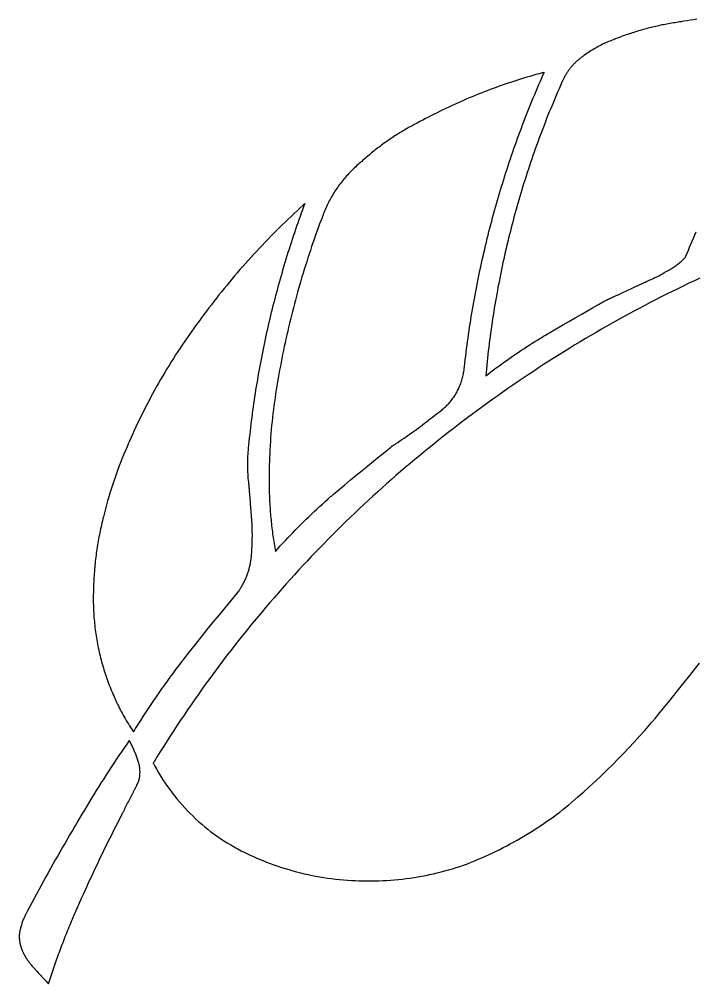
# Model space of a CAD drawing. Extents: x 0 to 908, y 0 to 337.
# Drawn here: x 190.5 to 248.8, y 0 to 83.1 of the extents above; entities that cross this region are included whole.
import ezdxf

# ---------------------------------------------------------------- set-up
doc = ezdxf.new("R2010")
doc.units = 0
doc.layers.add('LAYER_1', color=18, linetype='CONTINUOUS')

msp = doc.modelspace()

# ---------------------------------------------------------------- linework, layer by layer
at = {"layer": 'LAYER_1'}
for points in [[(248.911, 83.1), (248.635, 83.058), (248.359, 83.015), (248.082, 82.971), (247.806, 82.926), (247.668, 82.903), (247.634, 82.897), (247.625, 82.896), (247.623, 82.895), (247.622, 82.895), (247.619, 82.895), (247.611, 82.894), (247.576, 82.889), (247.438, 82.87), (247.299, 82.85), (247.161, 82.829), (247.023, 82.808), (246.885, 82.786), (246.747, 82.763), (246.61, 82.739), (246.472, 82.714), (246.335, 82.689), (246.198, 82.662), (246.061, 82.636), (245.924, 82.608), (245.787, 82.579), (245.651, 82.55), (245.514, 82.52), (245.378, 82.489), (245.242, 82.457), (245.106, 82.425), (244.971, 82.392), (244.836, 82.358), (244.7, 82.323), (244.565, 82.287), (244.431, 82.251), (244.296, 82.214), (244.162, 82.176), (244.028, 82.137), (243.894, 82.098), (243.76, 82.058), (243.627, 82.017), (243.493, 81.975), (243.36, 81.932), (243.228, 81.889), (243.095, 81.845), (242.963, 81.8), (242.831, 81.755), (242.699, 81.708), (242.568, 81.661), (242.436, 81.614), (242.305, 81.565), (242.175, 81.516), (242.044, 81.465), (241.914, 81.415), (241.881, 81.402), (241.873, 81.398), (241.871, 81.398), (241.87, 81.397), (241.868, 81.396), (241.859, 81.393), (241.827, 81.381), (241.696, 81.332), (241.565, 81.282), (241.436, 81.229), (241.307, 81.175), (241.179, 81.12), (241.052, 81.062), (240.925, 81.003), (240.8, 80.942), (240.675, 80.88), (240.551, 80.816), (240.428, 80.75), (240.305, 80.683), (240.184, 80.614), (240.064, 80.544), (239.944, 80.472), (239.825, 80.398), (239.708, 80.323), (239.591, 80.246), (239.475, 80.168), (239.361, 80.088), (239.247, 80.006), (239.188, 79.968), (239.13, 79.929), (239.072, 79.889), (239.014, 79.848), (238.958, 79.806), (238.902, 79.764), (238.847, 79.721), (238.792, 79.678), (238.738, 79.633), (238.684, 79.588), (238.632, 79.542), (238.579, 79.496), (238.528, 79.449), (238.477, 79.401), (238.427, 79.352), (238.378, 79.303), (238.329, 79.253), (238.281, 79.202), (238.234, 79.151), (238.187, 79.099), (238.141, 79.047), (238.096, 78.994), (238.051, 78.94), (238.008, 78.886), (237.965, 78.831), (237.922, 78.776), (237.881, 78.72), (237.84, 78.663), (237.8, 78.606), (237.761, 78.548), (237.723, 78.49), (237.685, 78.431), (237.648, 78.371), (237.612, 78.311), (237.577, 78.251), (237.543, 78.19), (237.509, 78.128), (237.476, 78.066), (237.444, 78.004), (237.413, 77.941), (237.383, 77.877), (237.353, 77.813), (237.339, 77.781), (237.336, 77.773), (237.335, 77.771), (237.334, 77.771), (237.334, 77.77), (237.334, 77.769), (237.332, 77.765), (237.324, 77.747), (237.292, 77.676), (237.167, 77.393), (237.042, 77.109), (236.919, 76.825), (236.797, 76.541), (236.676, 76.256), (236.556, 75.971), (236.437, 75.685), (236.32, 75.399), (236.203, 75.112), (236.088, 74.825), (235.973, 74.538), (235.86, 74.25), (235.748, 73.962), (235.637, 73.673), (235.528, 73.384), (235.419, 73.095), (235.312, 72.805), (235.205, 72.515), (235.1, 72.224), (234.996, 71.933), (234.893, 71.642), (234.791, 71.35), (234.691, 71.058), (234.591, 70.766), (234.493, 70.473), (234.396, 70.18), (234.3, 69.886), (234.205, 69.592), (234.111, 69.298), (234.018, 69.004), (233.927, 68.709), (233.836, 68.413), (233.747, 68.118), (233.659, 67.822), (233.572, 67.526), (233.487, 67.229), (233.402, 66.932), (233.319, 66.635), (233.236, 66.338), (233.155, 66.04), (233.075, 65.742), (232.997, 65.443), (232.919, 65.144), (232.842, 64.845), (232.767, 64.546), (232.693, 64.246), (232.62, 63.946), (232.548, 63.646), (232.477, 63.346), (232.408, 63.045), (232.34, 62.744), (232.272, 62.442), (232.206, 62.141), (232.142, 61.839), (232.078, 61.537), (232.015, 61.234), (231.954, 60.932), (231.894, 60.629), (231.835, 60.326), (231.777, 60.022), (231.721, 59.719), (231.665, 59.415), (231.611, 59.111), (231.558, 58.806), (231.506, 58.502), (231.455, 58.197), (231.405, 57.892), (231.357, 57.587), (231.31, 57.281), (231.264, 56.976), (231.219, 56.67), (231.175, 56.364), (231.133, 56.057), (231.092, 55.751), (231.051, 55.444), (231.012, 55.137), (230.975, 54.83), (230.938, 54.523), (230.903, 54.216), (230.869, 53.908), (230.836, 53.6), (230.804, 53.292), (230.773, 52.984), (230.744, 52.676), (230.716, 52.367), (230.944, 52.543), (231.173, 52.718), (231.402, 52.891), (231.633, 53.063), (231.865, 53.234), (232.098, 53.404), (232.331, 53.572), (232.566, 53.739), (232.801, 53.904), (233.038, 54.068), (233.275, 54.231), (233.513, 54.393), (233.752, 54.553), (233.992, 54.712), (234.233, 54.87), (234.475, 55.026), (234.717, 55.181), (234.961, 55.334), (235.205, 55.487), (235.45, 55.637), (235.696, 55.787), (235.758, 55.824), (235.82, 55.861), (235.945, 55.933), (236.442, 56.222), (236.94, 56.511), (237.439, 56.799), (237.938, 57.087), (238.437, 57.374), (238.936, 57.66), (239.436, 57.946), (239.936, 58.231), (240.437, 58.516), (240.937, 58.8), (241.063, 58.871), (241.094, 58.889), (241.102, 58.893), (241.104, 58.894), (241.104, 58.895), (241.104, 58.895), (241.104, 58.895), (241.105, 58.895), (241.105, 58.895), (241.107, 58.896), (241.109, 58.897), (241.112, 58.898), (241.116, 58.9), (241.12, 58.902), (241.125, 58.904), (241.131, 58.907), (241.137, 58.91), (241.144, 58.913), (241.152, 58.917), (241.16, 58.92), (241.169, 58.925), (241.178, 58.929), (241.188, 58.934), (241.199, 58.939), (241.21, 58.944), (241.222, 58.949), (241.248, 58.961), (241.275, 58.974), (241.305, 58.988), (241.337, 59.002), (241.37, 59.018), (241.406, 59.035), (241.444, 59.052), (241.483, 59.07), (241.524, 59.089), (241.567, 59.109), (241.612, 59.13), (241.658, 59.151), (241.705, 59.173), (241.754, 59.196), (241.804, 59.219), (241.855, 59.243), (241.908, 59.267), (241.961, 59.292), (242.016, 59.317), (242.072, 59.343), (242.128, 59.369), (242.186, 59.396), (242.244, 59.423), (242.303, 59.45), (242.423, 59.505), (242.544, 59.562), (242.668, 59.619), (242.792, 59.676), (243.04, 59.792), (243.164, 59.849), (243.286, 59.905), (243.407, 59.961), (243.466, 59.989), (243.525, 60.016), (243.583, 60.043), (243.64, 60.069), (243.696, 60.095), (243.752, 60.121), (243.806, 60.146), (243.859, 60.171), (243.911, 60.195), (243.962, 60.219), (244.012, 60.242), (244.06, 60.264), (244.107, 60.286), (244.153, 60.307), (244.197, 60.327), (244.239, 60.347), (244.279, 60.365), (244.318, 60.383), (244.355, 60.401), (244.39, 60.417), (244.423, 60.432), (244.455, 60.447), (244.484, 60.46), (244.51, 60.473), (244.535, 60.484), (244.547, 60.489), (244.557, 60.494), (244.568, 60.499), (244.577, 60.504), (244.586, 60.508), (244.595, 60.512), (244.603, 60.515), (244.61, 60.519), (244.616, 60.522), (244.622, 60.524), (244.628, 60.527), (244.632, 60.529), (244.636, 60.531), (244.639, 60.532), (244.642, 60.533), (244.644, 60.534), (244.645, 60.535), (244.645, 60.535), (244.813, 60.608), (244.98, 60.683), (245.145, 60.761), (245.31, 60.84), (245.474, 60.921), (245.637, 61.005), (245.799, 61.091), (245.959, 61.178), (246.119, 61.268), (246.277, 61.359), (246.356, 61.406), (246.376, 61.418), (246.396, 61.429), (246.437, 61.45), (246.517, 61.493), (246.597, 61.538), (246.677, 61.584), (246.755, 61.631), (246.833, 61.68), (246.91, 61.73), (246.986, 61.781), (247.061, 61.833), (247.135, 61.886), (247.209, 61.94), (247.282, 61.996), (247.353, 62.053), (247.424, 62.111), (247.494, 62.17), (247.563, 62.23), (247.631, 62.291), (247.698, 62.354), (247.764, 62.417), (247.829, 62.482), (247.893, 62.548), (247.925, 62.581), (247.933, 62.589), (247.935, 62.591), (247.935, 62.592), (247.936, 62.592), (247.936, 62.592), (247.936, 62.593), (247.938, 62.597), (247.945, 62.614), (247.972, 62.68), (248.081, 62.943), (248.191, 63.205), (248.301, 63.468), (248.412, 63.73), (248.524, 63.992), (248.636, 64.253), (248.749, 64.514), (248.863, 64.775)], [(249.191, 60.805), (248.709, 60.578), (248.228, 60.349), (247.749, 60.118), (247.271, 59.885), (246.794, 59.649), (246.318, 59.411), (245.843, 59.171), (245.369, 58.929), (244.897, 58.685), (244.426, 58.438), (243.956, 58.189), (243.488, 57.939), (243.02, 57.685), (242.554, 57.43), (242.089, 57.173), (241.625, 56.913), (241.163, 56.651), (240.702, 56.388), (240.242, 56.122), (239.783, 55.853), (239.326, 55.583), (238.87, 55.311), (238.415, 55.036), (237.962, 54.759), (237.51, 54.481), (237.059, 54.2), (236.61, 53.917), (236.162, 53.632), (235.715, 53.344), (235.27, 53.055), (234.826, 52.764), (234.383, 52.47), (233.942, 52.175), (233.502, 51.877), (233.063, 51.577), (232.626, 51.276), (232.191, 50.972), (231.756, 50.666), (231.324, 50.358), (230.892, 50.048), (230.462, 49.736), (230.034, 49.422), (229.607, 49.106), (229.181, 48.788), (228.757, 48.467), (228.334, 48.145), (227.913, 47.821), (227.493, 47.495), (227.075, 47.167), (226.658, 46.837), (226.243, 46.504), (225.829, 46.17), (225.417, 45.834), (225.007, 45.496), (224.598, 45.156), (224.19, 44.814), (223.784, 44.47), (223.38, 44.124), (222.977, 43.776), (222.575, 43.426), (222.176, 43.074), (221.779, 42.72), (221.383, 42.364), (220.989, 42.006), (220.597, 41.646), (220.207, 41.284), (219.819, 40.92), (219.433, 40.555), (219.049, 40.187), (218.666, 39.818), (218.286, 39.447), (217.907, 39.074), (217.531, 38.699), (217.156, 38.322), (216.783, 37.944), (216.413, 37.563), (216.044, 37.181), (215.677, 36.797), (215.312, 36.411), (214.949, 36.023), (214.588, 35.634), (214.229, 35.243), (213.872, 34.849), (213.517, 34.455), (213.164, 34.058), (212.813, 33.66), (212.464, 33.26), (212.117, 32.858), (211.772, 32.454), (211.429, 32.049), (211.088, 31.642), (210.749, 31.233), (210.413, 30.823), (210.078, 30.411), (209.745, 29.997), (209.415, 29.582), (209.086, 29.164), (208.76, 28.746), (208.435, 28.325), (208.113, 27.903), (207.793, 27.479), (207.475, 27.054), (207.159, 26.627), (206.846, 26.198), (206.534, 25.768), (206.225, 25.336), (205.917, 24.903), (205.612, 24.468), (205.309, 24.031), (205.008, 23.593), (204.709, 23.153), (204.413, 22.712), (204.119, 22.269), (203.826, 21.825), (203.537, 21.379), (203.249, 20.931), (202.963, 20.482), (202.68, 20.032), (202.399, 19.58), (202.12, 19.126), (202.085, 19.069), (202.068, 19.041), (202.059, 19.027), (202.055, 19.02), (202.056, 19.017), (202.076, 18.979), (202.115, 18.903), (202.196, 18.751), (202.362, 18.451), (202.533, 18.154), (202.709, 17.861), (202.892, 17.572), (203.079, 17.287), (203.272, 17.005), (203.47, 16.728), (203.674, 16.455), (203.882, 16.186), (204.096, 15.921), (204.314, 15.66), (204.538, 15.404), (204.766, 15.152), (204.999, 14.905), (205.237, 14.662), (205.48, 14.424), (205.727, 14.191), (205.979, 13.962), (206.235, 13.739), (206.496, 13.52), (206.761, 13.306), (207.03, 13.097), (207.303, 12.893), (207.581, 12.695), (207.863, 12.501), (208.148, 12.313), (208.438, 12.131), (208.731, 11.954), (209.029, 11.782), (209.179, 11.699), (209.331, 11.619), (209.635, 11.461), (209.941, 11.308), (210.25, 11.16), (210.56, 11.016), (210.872, 10.876), (211.186, 10.741), (211.502, 10.611), (211.819, 10.485), (212.138, 10.363), (212.459, 10.247), (212.781, 10.135), (213.105, 10.027), (213.43, 9.925), (213.756, 9.827), (214.084, 9.733), (214.414, 9.644), (214.744, 9.56), (215.076, 9.481), (215.409, 9.407), (215.743, 9.337), (216.078, 9.272), (216.414, 9.212), (216.751, 9.156), (217.089, 9.106), (217.428, 9.06), (217.768, 9.019), (218.108, 8.983), (218.45, 8.952), (218.791, 8.925), (219.132, 8.902), (219.472, 8.883), (219.811, 8.869), (220.151, 8.859), (220.491, 8.854), (220.83, 8.854), (221.169, 8.858), (221.508, 8.867), (221.847, 8.88), (222.186, 8.898), (222.524, 8.921), (222.862, 8.948), (223.199, 8.98), (223.536, 9.017), (223.872, 9.058), (224.207, 9.103), (224.542, 9.153), (224.876, 9.208), (225.21, 9.267), (225.543, 9.331), (225.875, 9.4), (226.206, 9.472), (226.536, 9.55), (226.865, 9.632), (227.193, 9.718), (227.52, 9.809), (227.846, 9.905), (228.171, 10.005), (228.495, 10.109), (228.817, 10.218), (228.978, 10.274), (229.136, 10.335), (229.452, 10.46), (229.767, 10.588), (230.08, 10.718), (230.392, 10.853), (230.702, 10.99), (231.011, 11.13), (231.318, 11.274), (231.624, 11.421), (231.928, 11.571), (232.23, 11.724), (232.531, 11.88), (232.83, 12.039), (233.127, 12.202), (233.423, 12.367), (233.717, 12.536), (234.009, 12.707), (234.299, 12.882), (234.588, 13.06), (234.874, 13.24), (235.159, 13.424), (235.442, 13.611), (235.723, 13.8), (236.002, 13.993), (236.279, 14.188), (236.555, 14.387), (236.828, 14.588), (237.099, 14.793), (237.368, 15), (237.635, 15.21), (237.768, 15.316), (237.898, 15.425), (238.156, 15.645), (238.669, 16.09), (239.177, 16.54), (239.68, 16.995), (240.179, 17.456), (240.672, 17.921), (241.16, 18.392), (241.644, 18.868), (242.122, 19.349), (242.595, 19.836), (243.063, 20.327), (243.526, 20.823), (243.983, 21.324), (244.436, 21.83), (244.883, 22.341), (244.994, 22.47), (245.103, 22.599), (245.319, 22.861), (245.75, 23.385), (246.608, 24.437), (247.46, 25.494), (248.306, 26.556), (249.146, 27.623)]]:
    msp.add_lwpolyline(points, dxfattribs=at)
for points in [[(212.58, 37.245), (212.793, 37.483), (213.008, 37.72), (213.224, 37.956), (213.442, 38.191), (213.661, 38.424), (213.881, 38.656), (214.103, 38.886), (214.326, 39.115), (214.551, 39.343), (214.777, 39.569), (215.004, 39.794), (215.232, 40.018), (215.462, 40.24), (215.694, 40.461), (215.926, 40.681), (216.16, 40.899), (216.395, 41.116), (216.632, 41.331), (216.87, 41.545), (217.109, 41.758), (217.349, 41.969), (217.409, 42.021), (217.47, 42.073), (217.593, 42.176), (218.084, 42.586), (218.576, 42.996), (219.068, 43.404), (219.561, 43.811), (220.056, 44.218), (220.551, 44.623), (221.047, 45.027), (221.544, 45.43), (222.041, 45.833), (222.54, 46.234), (222.664, 46.334), (222.696, 46.359), (222.703, 46.365), (222.707, 46.368), (222.71, 46.37), (222.721, 46.377), (222.767, 46.407), (222.95, 46.525), (223.132, 46.645), (223.314, 46.766), (223.495, 46.887), (223.676, 47.01), (223.856, 47.134), (224.035, 47.258), (224.213, 47.383), (224.391, 47.51), (224.568, 47.637), (224.745, 47.765), (224.92, 47.894), (225.095, 48.024), (225.27, 48.155), (225.444, 48.287), (225.617, 48.42), (225.789, 48.553), (225.961, 48.688), (226.132, 48.823), (226.302, 48.96), (226.472, 49.097), (226.565, 49.159), (226.656, 49.222), (226.746, 49.287), (226.834, 49.354), (226.921, 49.422), (227.006, 49.492), (227.089, 49.564), (227.171, 49.637), (227.251, 49.712), (227.33, 49.789), (227.407, 49.867), (227.482, 49.946), (227.555, 50.027), (227.627, 50.109), (227.697, 50.193), (227.765, 50.278), (227.831, 50.365), (227.896, 50.452), (227.958, 50.542), (228.019, 50.632), (228.078, 50.723), (228.135, 50.816), (228.19, 50.91), (228.244, 51.005), (228.295, 51.101), (228.344, 51.198), (228.391, 51.296), (228.437, 51.395), (228.48, 51.495), (228.521, 51.597), (228.56, 51.699), (228.597, 51.801), (228.632, 51.905), (228.665, 52.01), (228.696, 52.115), (228.725, 52.221), (228.751, 52.328), (228.775, 52.436), (228.797, 52.544), (228.817, 52.653), (228.835, 52.763), (228.85, 52.873), (228.857, 52.928), (228.859, 52.942), (228.859, 52.946), (228.859, 52.946), (228.859, 52.947), (228.859, 52.948), (228.859, 52.95), (228.86, 52.96), (228.865, 52.998), (228.882, 53.154), (228.917, 53.464), (228.953, 53.774), (228.99, 54.085), (229.028, 54.394), (229.068, 54.704), (229.108, 55.014), (229.15, 55.323), (229.193, 55.632), (229.237, 55.941), (229.282, 56.25), (229.328, 56.559), (229.376, 56.867), (229.424, 57.175), (229.474, 57.483), (229.524, 57.791), (229.576, 58.098), (229.629, 58.406), (229.683, 58.713), (229.738, 59.02), (229.795, 59.326), (229.852, 59.633), (229.911, 59.939), (229.97, 60.245), (230.031, 60.551), (230.093, 60.856), (230.156, 61.161), (230.22, 61.466), (230.285, 61.771), (230.351, 62.076), (230.419, 62.38), (230.487, 62.684), (230.557, 62.988), (230.628, 63.291), (230.7, 63.594), (230.773, 63.897), (230.847, 64.2), (230.922, 64.502), (230.998, 64.804), (231.075, 65.106), (231.154, 65.407), (231.233, 65.709), (231.314, 66.01), (231.396, 66.31), (231.479, 66.611), (231.562, 66.911), (231.648, 67.21), (231.734, 67.51), (231.821, 67.809), (231.909, 68.108), (231.999, 68.406), (232.089, 68.704), (232.181, 69.002), (232.273, 69.3), (232.367, 69.597), (232.462, 69.893), (232.558, 70.19), (232.655, 70.486), (232.753, 70.782), (232.852, 71.077), (232.952, 71.373), (233.054, 71.667), (233.156, 71.962), (233.26, 72.256), (233.364, 72.549), (233.47, 72.843), (233.577, 73.136), (233.685, 73.428), (233.793, 73.721), (233.903, 74.012), (234.015, 74.304), (234.127, 74.595), (234.24, 74.886), (234.354, 75.176), (234.469, 75.466), (234.586, 75.756), (234.703, 76.045), (234.822, 76.333), (234.942, 76.622), (235.062, 76.91), (235.184, 77.197), (235.307, 77.484), (235.431, 77.771), (235.556, 78.057), (235.682, 78.343), (235.745, 78.486), (235.761, 78.522), (235.765, 78.53), (235.766, 78.533), (235.766, 78.533), (235.766, 78.533), (235.763, 78.533), (235.755, 78.53), (235.722, 78.521), (235.587, 78.486), (235.32, 78.413), (235.052, 78.338), (234.785, 78.262), (234.519, 78.184), (234.253, 78.105), (233.988, 78.025), (233.723, 77.943), (233.458, 77.859), (233.194, 77.774), (232.931, 77.688), (232.668, 77.6), (232.406, 77.511), (232.144, 77.42), (231.882, 77.328), (231.622, 77.234), (231.361, 77.138), (231.102, 77.042), (230.842, 76.944), (230.584, 76.844), (230.326, 76.743), (230.068, 76.64), (229.812, 76.536), (229.555, 76.431), (229.3, 76.324), (229.045, 76.215), (228.79, 76.106), (228.536, 75.994), (228.283, 75.882), (228.03, 75.768), (227.778, 75.652), (227.527, 75.535), (227.276, 75.417), (227.026, 75.297), (226.777, 75.176), (226.528, 75.053), (226.28, 74.929), (226.033, 74.804), (225.786, 74.677), (225.54, 74.548), (225.295, 74.419), (225.05, 74.287), (224.806, 74.155), (224.683, 74.091), (224.56, 74.027), (224.437, 73.962), (224.315, 73.896), (224.193, 73.829), (224.072, 73.762), (223.951, 73.694), (223.831, 73.625), (223.711, 73.555), (223.592, 73.485), (223.473, 73.414), (223.354, 73.342), (223.236, 73.269), (223.119, 73.196), (223.002, 73.122), (222.885, 73.047), (222.769, 72.972), (222.653, 72.895), (222.538, 72.818), (222.423, 72.741), (222.309, 72.662), (222.196, 72.583), (222.082, 72.503), (221.97, 72.423), (221.857, 72.342), (221.746, 72.26), (221.635, 72.177), (221.524, 72.094), (221.414, 72.01), (221.304, 71.925), (221.195, 71.839), (221.087, 71.753), (220.978, 71.666), (220.871, 71.579), (220.764, 71.491), (220.658, 71.402), (220.552, 71.312), (220.446, 71.222), (220.342, 71.131), (220.237, 71.04), (220.134, 70.947), (220.031, 70.854), (219.979, 70.808), (219.953, 70.785), (219.926, 70.762), (219.819, 70.673), (219.714, 70.582), (219.609, 70.489), (219.506, 70.396), (219.404, 70.301), (219.304, 70.205), (219.204, 70.108), (219.106, 70.009), (219.01, 69.909), (218.914, 69.809), (218.82, 69.707), (218.727, 69.603), (218.636, 69.499), (218.546, 69.394), (218.457, 69.287), (218.37, 69.18), (218.284, 69.071), (218.2, 68.961), (218.117, 68.851), (218.035, 68.739), (217.955, 68.626), (217.876, 68.512), (217.799, 68.398), (217.723, 68.282), (217.649, 68.165), (217.576, 68.047), (217.504, 67.929), (217.434, 67.809), (217.366, 67.689), (217.299, 67.567), (217.234, 67.445), (217.17, 67.322), (217.107, 67.198), (217.047, 67.073), (216.987, 66.947), (216.93, 66.821), (216.874, 66.694), (216.819, 66.565), (216.766, 66.437), (216.715, 66.307), (216.665, 66.177), (216.617, 66.045), (216.606, 66.013), (216.603, 66.004), (216.602, 66.002), (216.601, 66.001), (216.6, 65.998), (216.597, 65.988), (216.581, 65.948), (216.521, 65.787), (216.4, 65.464), (216.282, 65.141), (216.164, 64.817), (216.049, 64.493), (215.934, 64.168), (215.822, 63.843), (215.71, 63.517), (215.6, 63.191), (215.492, 62.864), (215.385, 62.537), (215.28, 62.21), (215.176, 61.882), (215.074, 61.553), (214.973, 61.224), (214.874, 60.895), (214.776, 60.565), (214.68, 60.235), (214.585, 59.904), (214.492, 59.573), (214.4, 59.241), (214.31, 58.909), (214.222, 58.577), (214.135, 58.244), (214.049, 57.911), (213.965, 57.577), (213.882, 57.243), (213.801, 56.909), (213.722, 56.574), (213.644, 56.239), (213.567, 55.904), (213.492, 55.568), (213.419, 55.232), (213.347, 54.895), (213.277, 54.558), (213.208, 54.221), (213.141, 53.883), (213.075, 53.545), (213.011, 53.207), (212.948, 52.869), (212.887, 52.53), (212.828, 52.191), (212.77, 51.851), (212.711, 51.512), (212.655, 51.172), (212.602, 50.832), (212.55, 50.492), (212.502, 50.152), (212.455, 49.811), (212.411, 49.469), (212.37, 49.128), (212.331, 48.786), (212.294, 48.444), (212.26, 48.102), (212.228, 47.759), (212.199, 47.417), (212.172, 47.074), (212.148, 46.731), (212.126, 46.387), (212.107, 46.044), (212.09, 45.7), (212.076, 45.356), (212.064, 45.012), (212.054, 44.668), (212.052, 44.582), (212.052, 44.561), (212.051, 44.555), (212.051, 44.553), (212.051, 44.552), (212.051, 44.546), (212.05, 44.525), (212.048, 44.439), (212.044, 44.267), (212.04, 44.094), (212.038, 43.922), (212.036, 43.75), (212.035, 43.578), (212.035, 43.406), (212.035, 43.234), (212.037, 43.062), (212.039, 42.89), (212.042, 42.718), (212.046, 42.546), (212.051, 42.374), (212.057, 42.202), (212.063, 42.03), (212.07, 41.858), (212.078, 41.687), (212.087, 41.515), (212.097, 41.343), (212.108, 41.172), (212.119, 41), (212.132, 40.828), (212.145, 40.657), (212.159, 40.486), (212.173, 40.314), (212.189, 40.143), (212.205, 39.972), (212.223, 39.801), (212.241, 39.63), (212.259, 39.459), (212.279, 39.288), (212.3, 39.117), (212.321, 38.946), (212.343, 38.776), (212.366, 38.605), (212.39, 38.435), (212.415, 38.265), (212.44, 38.094), (212.467, 37.924), (212.494, 37.754), (212.522, 37.584), (212.55, 37.415)], [(209.323, 33.678), (209.326, 33.681), (209.326, 33.681), (209.326, 33.681), (209.326, 33.681), (209.326, 33.681), (209.327, 33.682), (209.328, 33.685), (209.335, 33.693), (209.347, 33.711), (209.397, 33.782), (209.446, 33.853), (209.493, 33.925), (209.54, 33.998), (209.586, 34.071), (209.631, 34.145), (209.674, 34.219), (209.717, 34.294), (209.759, 34.37), (209.8, 34.446), (209.839, 34.522), (209.878, 34.599), (209.916, 34.676), (209.952, 34.754), (209.988, 34.832), (210.022, 34.911), (210.056, 34.99), (210.089, 35.07), (210.12, 35.15), (210.15, 35.23), (210.18, 35.311), (210.208, 35.393), (210.235, 35.474), (210.261, 35.556), (210.286, 35.639), (210.31, 35.721), (210.333, 35.804), (210.355, 35.888), (210.376, 35.971), (210.395, 36.055), (210.414, 36.14), (210.431, 36.224), (210.448, 36.309), (210.463, 36.394), (210.477, 36.48), (210.49, 36.565), (210.499, 36.651), (210.515, 36.823), (210.53, 36.996), (210.543, 37.168), (210.555, 37.341), (210.566, 37.513), (210.575, 37.686), (210.582, 37.859), (210.588, 38.031), (210.592, 38.204), (210.595, 38.377), (210.597, 38.55), (210.597, 38.723), (210.595, 38.896), (210.592, 39.069), (210.588, 39.242), (210.582, 39.414), (210.574, 39.587), (210.57, 39.674), (210.568, 39.717), (210.567, 39.728), (210.567, 39.733), (210.567, 39.735), (210.567, 39.735), (210.567, 39.736), (210.566, 39.74), (210.566, 39.747), (210.565, 39.757), (210.564, 39.771), (210.563, 39.787), (210.561, 39.807), (210.559, 39.83), (210.557, 39.855), (210.555, 39.883), (210.553, 39.914), (210.55, 39.947), (210.547, 39.983), (210.544, 40.021), (210.541, 40.061), (210.538, 40.103), (210.534, 40.148), (210.531, 40.194), (210.527, 40.242), (210.523, 40.292), (210.519, 40.343), (210.515, 40.397), (210.511, 40.451), (210.506, 40.507), (210.502, 40.564), (210.497, 40.622), (210.493, 40.682), (210.483, 40.803), (210.473, 40.928), (210.463, 41.055), (210.443, 41.312), (210.423, 41.57), (210.413, 41.697), (210.403, 41.822), (210.394, 41.943), (210.389, 42.002), (210.385, 42.061), (210.38, 42.118), (210.376, 42.174), (210.371, 42.228), (210.367, 42.281), (210.363, 42.333), (210.359, 42.383), (210.356, 42.431), (210.352, 42.477), (210.348, 42.522), (210.345, 42.564), (210.342, 42.604), (210.339, 42.642), (210.336, 42.678), (210.334, 42.711), (210.331, 42.742), (210.329, 42.77), (210.327, 42.795), (210.325, 42.818), (210.324, 42.837), (210.322, 42.854), (210.321, 42.868), (210.321, 42.878), (210.32, 42.885), (210.32, 42.889), (210.32, 42.889), (210.32, 42.889), (210.319, 42.892), (210.319, 42.897), (210.317, 42.908), (210.312, 42.951), (210.302, 43.037), (210.282, 43.209), (210.265, 43.381), (210.25, 43.554), (210.237, 43.727), (210.226, 43.899), (210.217, 44.072), (210.21, 44.245), (210.205, 44.418), (210.203, 44.591), (210.202, 44.764), (210.204, 44.938), (210.207, 45.111), (210.213, 45.284), (210.22, 45.457), (210.23, 45.63), (210.242, 45.802), (210.255, 45.975), (210.259, 46.018), (210.261, 46.04), (210.262, 46.045), (210.262, 46.048), (210.262, 46.049), (210.262, 46.049), (210.262, 46.051), (210.263, 46.06), (210.27, 46.134), (210.299, 46.431), (210.33, 46.727), (210.361, 47.024), (210.394, 47.32), (210.427, 47.616), (210.462, 47.912), (210.497, 48.208), (210.534, 48.504), (210.572, 48.8), (210.61, 49.095), (210.65, 49.39), (210.691, 49.685), (210.733, 49.98), (210.776, 50.275), (210.82, 50.57), (210.865, 50.864), (210.911, 51.158), (210.958, 51.452), (211.007, 51.746), (211.056, 52.04), (211.106, 52.333), (211.158, 52.626), (211.21, 52.919), (211.263, 53.212), (211.318, 53.505), (211.373, 53.797), (211.43, 54.09), (211.488, 54.382), (211.546, 54.673), (211.606, 54.965), (211.667, 55.256), (211.729, 55.547), (211.791, 55.838), (211.855, 56.129), (211.92, 56.42), (211.986, 56.71), (212.053, 57), (212.121, 57.289), (212.19, 57.579), (212.26, 57.868), (212.331, 58.157), (212.404, 58.446), (212.477, 58.734), (212.551, 59.023), (212.626, 59.311), (212.703, 59.598), (212.78, 59.886), (212.858, 60.173), (212.938, 60.46), (213.018, 60.747), (213.099, 61.033), (213.182, 61.319), (213.265, 61.605), (213.35, 61.89), (213.435, 62.176), (213.522, 62.46), (213.61, 62.745), (213.698, 63.029), (213.788, 63.314), (213.878, 63.597), (213.97, 63.881), (214.063, 64.164), (214.156, 64.447), (214.251, 64.729), (214.347, 65.011), (214.444, 65.293), (214.541, 65.575), (214.64, 65.856), (214.74, 66.137), (214.841, 66.417), (214.943, 66.697), (215.046, 66.977), (215.097, 67.117), (215.123, 67.187), (215.13, 67.205), (215.133, 67.213), (215.134, 67.215), (215.134, 67.217), (215.134, 67.217), (215.132, 67.215), (215.116, 67.2), (214.984, 67.082), (214.721, 66.843), (214.46, 66.604), (214.201, 66.363), (213.942, 66.121), (213.685, 65.877), (213.429, 65.632), (213.175, 65.385), (212.922, 65.137), (212.671, 64.888), (212.421, 64.638), (212.172, 64.386), (211.925, 64.132), (211.679, 63.878), (211.434, 63.622), (211.191, 63.364), (210.95, 63.105), (210.709, 62.845), (210.471, 62.584), (210.233, 62.321), (209.998, 62.057), (209.763, 61.792), (209.53, 61.526), (209.299, 61.258), (209.069, 60.989), (208.84, 60.718), (208.613, 60.446), (208.388, 60.174), (208.164, 59.899), (207.941, 59.624), (207.72, 59.347), (207.501, 59.069), (207.283, 58.79), (207.066, 58.509), (206.851, 58.228), (206.638, 57.945), (206.426, 57.661), (206.211, 57.378), (205.999, 57.094), (205.788, 56.808), (205.58, 56.521), (205.373, 56.233), (205.168, 55.944), (204.966, 55.653), (204.765, 55.361), (204.566, 55.067), (204.369, 54.772), (204.175, 54.476), (203.982, 54.179), (203.791, 53.88), (203.602, 53.58), (203.416, 53.279), (203.231, 52.977), (203.048, 52.674), (202.868, 52.369), (202.689, 52.063), (202.512, 51.756), (202.338, 51.447), (202.165, 51.138), (201.995, 50.827), (201.827, 50.516), (201.661, 50.203), (201.496, 49.889), (201.334, 49.573), (201.174, 49.257), (201.017, 48.94), (200.861, 48.621), (200.707, 48.302), (200.556, 47.981), (200.406, 47.659), (200.259, 47.337), (200.114, 47.013), (199.971, 46.688), (199.9, 46.525), (199.891, 46.505), (199.89, 46.502), (199.89, 46.501), (199.888, 46.498), (199.886, 46.493), (199.877, 46.473), (199.859, 46.433), (199.789, 46.27), (199.649, 45.944), (199.513, 45.617), (199.379, 45.288), (199.249, 44.959), (199.122, 44.628), (198.998, 44.296), (198.877, 43.963), (198.759, 43.629), (198.645, 43.294), (198.533, 42.957), (198.425, 42.62), (198.32, 42.281), (198.218, 41.942), (198.119, 41.602), (198.024, 41.26), (197.932, 40.918), (197.842, 40.575), (197.755, 40.231), (197.711, 40.059), (197.669, 39.887), (197.628, 39.714), (197.588, 39.542), (197.549, 39.369), (197.511, 39.196), (197.475, 39.022), (197.439, 38.849), (197.404, 38.675), (197.371, 38.501), (197.339, 38.327), (197.308, 38.152), (197.278, 37.978), (197.249, 37.803), (197.221, 37.628), (197.194, 37.453), (197.169, 37.278), (197.144, 37.102), (197.121, 36.927), (197.099, 36.751), (197.078, 36.575), (197.058, 36.399), (197.039, 36.223), (197.021, 36.047), (197.005, 35.87), (196.989, 35.694), (196.975, 35.517), (196.962, 35.34), (196.95, 35.164), (196.939, 34.987), (196.929, 34.81), (196.92, 34.633), (196.913, 34.455), (196.906, 34.278), (196.901, 34.101), (196.899, 34.012), (196.898, 33.99), (196.898, 33.979), (196.898, 33.976), (196.898, 33.975), (196.898, 33.973), (196.898, 33.961), (196.894, 33.872), (196.889, 33.693), (196.885, 33.515), (196.882, 33.337), (196.881, 33.158), (196.882, 32.98), (196.884, 32.802), (196.888, 32.624), (196.893, 32.446), (196.9, 32.269), (196.908, 32.091), (196.918, 31.914), (196.929, 31.737), (196.942, 31.56), (196.956, 31.383), (196.972, 31.206), (196.99, 31.03), (197.009, 30.854), (197.029, 30.678), (197.051, 30.502), (197.074, 30.327), (197.099, 30.152), (197.126, 29.977), (197.153, 29.802), (197.183, 29.628), (197.214, 29.454), (197.246, 29.28), (197.28, 29.107), (197.315, 28.933), (197.352, 28.761), (197.39, 28.588), (197.43, 28.416), (197.471, 28.245), (197.513, 28.073), (197.557, 27.902), (197.603, 27.732), (197.65, 27.562), (197.698, 27.392), (197.748, 27.222), (197.8, 27.053), (197.853, 26.885), (197.907, 26.717), (197.962, 26.549), (198.02, 26.382), (198.078, 26.216), (198.138, 26.049), (198.2, 25.884), (198.262, 25.719), (198.327, 25.554), (198.392, 25.39), (198.46, 25.226), (198.528, 25.063), (198.598, 24.901), (198.669, 24.739), (198.742, 24.577), (198.816, 24.417), (198.892, 24.256), (198.969, 24.097), (199.047, 23.938), (199.127, 23.779), (199.208, 23.622), (199.291, 23.464), (199.375, 23.308), (199.46, 23.152), (199.547, 22.997), (199.635, 22.842), (199.724, 22.689), (199.815, 22.535), (199.908, 22.383), (200.001, 22.231), (200.096, 22.08), (200.192, 21.93), (200.29, 21.78), (200.339, 21.706), (200.346, 21.697), (200.346, 21.695), (200.347, 21.696), (200.348, 21.697), (200.349, 21.7), (200.356, 21.711), (200.37, 21.732), (200.424, 21.819), (200.533, 21.993), (200.751, 22.34), (200.972, 22.685), (201.195, 23.029), (201.419, 23.372), (201.645, 23.714), (201.873, 24.054), (202.102, 24.394), (202.334, 24.732), (202.567, 25.069), (202.802, 25.405), (203.039, 25.739), (203.277, 26.072), (203.518, 26.404), (203.76, 26.735), (204.004, 27.064), (204.249, 27.392), (204.496, 27.719), (204.559, 27.8), (204.59, 27.841), (204.597, 27.851), (204.601, 27.856), (204.603, 27.859), (204.604, 27.86), (204.612, 27.87), (204.675, 27.951), (205.181, 28.596), (205.689, 29.239), (206.201, 29.879), (206.715, 30.518), (207.231, 31.154), (207.75, 31.788), (208.272, 32.42), (208.796, 33.05)], [(199.986, 20.967), (199.76, 20.64), (199.535, 20.313), (199.311, 19.984), (199.089, 19.655), (198.867, 19.325), (198.647, 18.994), (198.429, 18.662), (198.211, 18.329), (197.995, 17.996), (197.781, 17.661), (197.567, 17.326), (197.355, 16.99), (197.144, 16.653), (196.935, 16.316), (196.726, 15.977), (196.52, 15.638), (196.314, 15.298), (196.11, 14.957), (195.907, 14.615), (195.705, 14.273), (195.505, 13.929), (195.455, 13.843), (195.442, 13.822), (195.436, 13.811), (195.429, 13.8), (195.402, 13.754), (195.295, 13.574), (195.081, 13.212), (194.867, 12.849), (194.655, 12.486), (194.443, 12.123), (194.233, 11.759), (194.023, 11.394), (193.814, 11.029), (193.607, 10.663), (193.4, 10.297), (193.194, 9.931), (192.989, 9.563), (192.785, 9.196), (192.583, 8.827), (192.381, 8.458), (192.18, 8.089), (191.979, 7.719), (191.78, 7.349), (191.582, 6.978), (191.385, 6.606), (191.189, 6.234), (191.091, 6.048), (191.067, 6.002), (191.06, 5.99), (191.059, 5.987), (191.059, 5.986), (191.058, 5.986), (191.058, 5.986), (191.058, 5.984), (191.055, 5.98), (191.046, 5.962), (191.01, 5.889), (190.975, 5.816), (190.941, 5.743), (190.908, 5.669), (190.876, 5.594), (190.845, 5.519), (190.815, 5.444), (190.787, 5.368), (190.759, 5.292), (190.733, 5.216), (190.707, 5.139), (190.683, 5.062), (190.66, 4.984), (190.638, 4.906), (190.617, 4.828), (190.597, 4.749), (190.579, 4.671), (190.561, 4.591), (190.545, 4.512), (190.529, 4.432), (190.515, 4.353), (190.511, 4.312), (190.508, 4.271), (190.505, 4.23), (190.503, 4.19), (190.502, 4.149), (190.501, 4.109), (190.5, 4.068), (190.5, 4.027), (190.501, 3.987), (190.502, 3.946), (190.504, 3.906), (190.506, 3.865), (190.509, 3.825), (190.512, 3.784), (190.516, 3.744), (190.52, 3.704), (190.526, 3.664), (190.531, 3.624), (190.537, 3.584), (190.544, 3.544), (190.551, 3.504), (190.559, 3.465), (190.567, 3.425), (190.576, 3.385), (190.585, 3.346), (190.595, 3.307), (190.606, 3.268), (190.617, 3.229), (190.628, 3.19), (190.64, 3.152), (190.653, 3.113), (190.666, 3.075), (190.68, 3.036), (190.694, 2.998), (190.709, 2.961), (190.724, 2.923), (190.74, 2.886), (190.756, 2.848), (190.773, 2.811), (190.79, 2.774), (190.808, 2.738), (190.826, 2.701), (190.863, 2.629), (190.901, 2.557), (190.94, 2.485), (190.979, 2.414), (191.02, 2.344), (191.062, 2.274), (191.105, 2.205), (191.148, 2.136), (191.193, 2.069), (191.239, 2.001), (191.285, 1.935), (191.333, 1.869), (191.381, 1.804), (191.431, 1.74), (191.481, 1.676), (191.533, 1.613), (191.585, 1.551), (191.638, 1.49), (191.692, 1.429), (191.747, 1.369), (191.803, 1.31), (191.831, 1.281), (191.839, 1.273), (191.845, 1.266), (191.859, 1.25), (191.912, 1.19), (192.02, 1.068), (192.128, 0.947), (192.237, 0.827), (192.346, 0.707), (192.456, 0.588), (192.567, 0.469), (192.678, 0.351), (192.79, 0.234), (192.902, 0.116), (193.015, 0), (193.07, 0.171), (193.126, 0.342), (193.183, 0.513), (193.239, 0.684), (193.297, 0.854), (193.354, 1.025), (193.412, 1.195), (193.471, 1.365), (193.53, 1.535), (193.59, 1.705), (193.65, 1.874), (193.71, 2.044), (193.771, 2.213), (193.832, 2.382), (193.894, 2.551), (193.956, 2.72), (194.019, 2.888), (194.082, 3.057), (194.146, 3.225), (194.21, 3.393), (194.274, 3.561), (194.339, 3.729), (194.405, 3.896), (194.47, 4.063), (194.537, 4.231), (194.603, 4.398), (194.671, 4.564), (194.738, 4.731), (194.806, 4.898), (194.875, 5.064), (194.944, 5.23), (195.013, 5.396), (195.083, 5.562), (195.153, 5.727), (195.224, 5.893), (195.295, 6.058), (195.367, 6.223), (195.439, 6.388), (195.512, 6.552), (195.585, 6.717), (195.658, 6.881), (195.732, 7.045), (195.769, 7.127), (195.806, 7.209), (195.879, 7.373), (196.026, 7.702), (196.173, 8.03), (196.322, 8.357), (196.472, 8.685), (196.622, 9.011), (196.774, 9.338), (196.926, 9.664), (197.079, 9.989), (197.233, 10.314), (197.388, 10.639), (197.544, 10.963), (197.701, 11.286), (197.859, 11.61), (198.018, 11.932), (198.178, 12.255), (198.338, 12.577), (198.5, 12.898), (198.662, 13.219), (198.826, 13.54), (198.99, 13.86), (199.072, 14.02), (199.093, 14.059), (199.098, 14.069), (199.099, 14.072), (199.1, 14.073), (199.1, 14.073), (199.1, 14.073), (199.1, 14.073), (199.1, 14.073), (199.1, 14.074), (199.101, 14.075), (199.102, 14.077), (199.103, 14.08), (199.105, 14.084), (199.107, 14.088), (199.11, 14.092), (199.112, 14.098), (199.115, 14.104), (199.119, 14.11), (199.122, 14.117), (199.126, 14.125), (199.13, 14.133), (199.135, 14.142), (199.14, 14.152), (199.145, 14.162), (199.15, 14.173), (199.156, 14.184), (199.162, 14.195), (199.168, 14.208), (199.174, 14.22), (199.181, 14.234), (199.188, 14.247), (199.195, 14.262), (199.203, 14.276), (199.21, 14.291), (199.218, 14.307), (199.227, 14.323), (199.235, 14.34), (199.244, 14.357), (199.253, 14.374), (199.262, 14.392), (199.271, 14.411), (199.28, 14.429), (199.29, 14.449), (199.3, 14.468), (199.31, 14.488), (199.32, 14.509), (199.342, 14.55), (199.363, 14.594), (199.386, 14.638), (199.409, 14.684), (199.433, 14.731), (199.458, 14.78), (199.483, 14.829), (199.508, 14.88), (199.534, 14.931), (199.561, 14.984), (199.588, 15.037), (199.615, 15.091), (199.643, 15.146), (199.671, 15.201), (199.7, 15.257), (199.728, 15.314), (199.757, 15.371), (199.786, 15.428), (199.845, 15.544), (199.904, 15.661), (200.023, 15.895), (200.082, 16.012), (200.14, 16.127), (200.169, 16.184), (200.197, 16.24), (200.226, 16.296), (200.254, 16.351), (200.281, 16.406), (200.308, 16.46), (200.335, 16.513), (200.362, 16.565), (200.388, 16.616), (200.413, 16.666), (200.438, 16.715), (200.462, 16.763), (200.486, 16.81), (200.509, 16.855), (200.531, 16.9), (200.553, 16.942), (200.574, 16.984), (200.584, 17.004), (200.594, 17.023), (200.604, 17.043), (200.613, 17.062), (200.623, 17.08), (200.632, 17.098), (200.641, 17.116), (200.65, 17.133), (200.658, 17.15), (200.666, 17.166), (200.674, 17.182), (200.682, 17.197), (200.69, 17.212), (200.697, 17.227), (200.704, 17.24), (200.711, 17.254), (200.717, 17.267), (200.724, 17.279), (200.73, 17.291), (200.735, 17.302), (200.741, 17.313), (200.746, 17.323), (200.751, 17.333), (200.755, 17.342), (200.76, 17.351), (200.764, 17.359), (200.768, 17.366), (200.771, 17.373), (200.774, 17.379), (200.777, 17.384), (200.779, 17.389), (200.782, 17.394), (200.783, 17.397), (200.785, 17.4), (200.786, 17.403), (200.787, 17.404), (200.787, 17.405), (200.788, 17.406), (200.8, 17.448), (200.812, 17.491), (200.823, 17.534), (200.834, 17.576), (200.844, 17.619), (200.853, 17.662), (200.861, 17.706), (200.869, 17.749), (200.876, 17.792), (200.882, 17.836), (200.888, 17.879), (200.893, 17.923), (200.898, 17.966), (200.901, 18.01), (200.905, 18.053), (200.907, 18.097), (200.909, 18.141), (200.91, 18.185), (200.91, 18.228), (200.91, 18.272), (200.909, 18.316), (200.907, 18.359), (200.905, 18.403), (200.902, 18.447), (200.898, 18.49), (200.894, 18.534), (200.889, 18.577), (200.883, 18.62), (200.877, 18.664), (200.869, 18.707), (200.862, 18.75), (200.853, 18.793), (200.844, 18.836), (200.835, 18.879), (200.824, 18.921), (200.813, 18.964), (200.801, 19.006), (200.789, 19.049), (200.776, 19.091), (200.762, 19.133), (200.748, 19.174), (200.733, 19.216), (200.725, 19.237), (200.723, 19.242), (200.722, 19.243), (200.722, 19.244), (200.722, 19.245), (200.72, 19.251), (200.714, 19.272), (200.687, 19.356), (200.659, 19.439), (200.631, 19.523), (200.602, 19.606), (200.572, 19.688), (200.541, 19.771), (200.509, 19.853), (200.477, 19.935), (200.444, 20.016), (200.41, 20.097), (200.375, 20.178), (200.34, 20.259), (200.304, 20.339), (200.267, 20.419), (200.229, 20.498), (200.19, 20.577), (200.151, 20.656), (200.111, 20.734), (200.07, 20.812), (200.029, 20.89)]]:
    msp.add_lwpolyline(points, close=True, dxfattribs=at)

doc.saveas('drawing.dxf')
